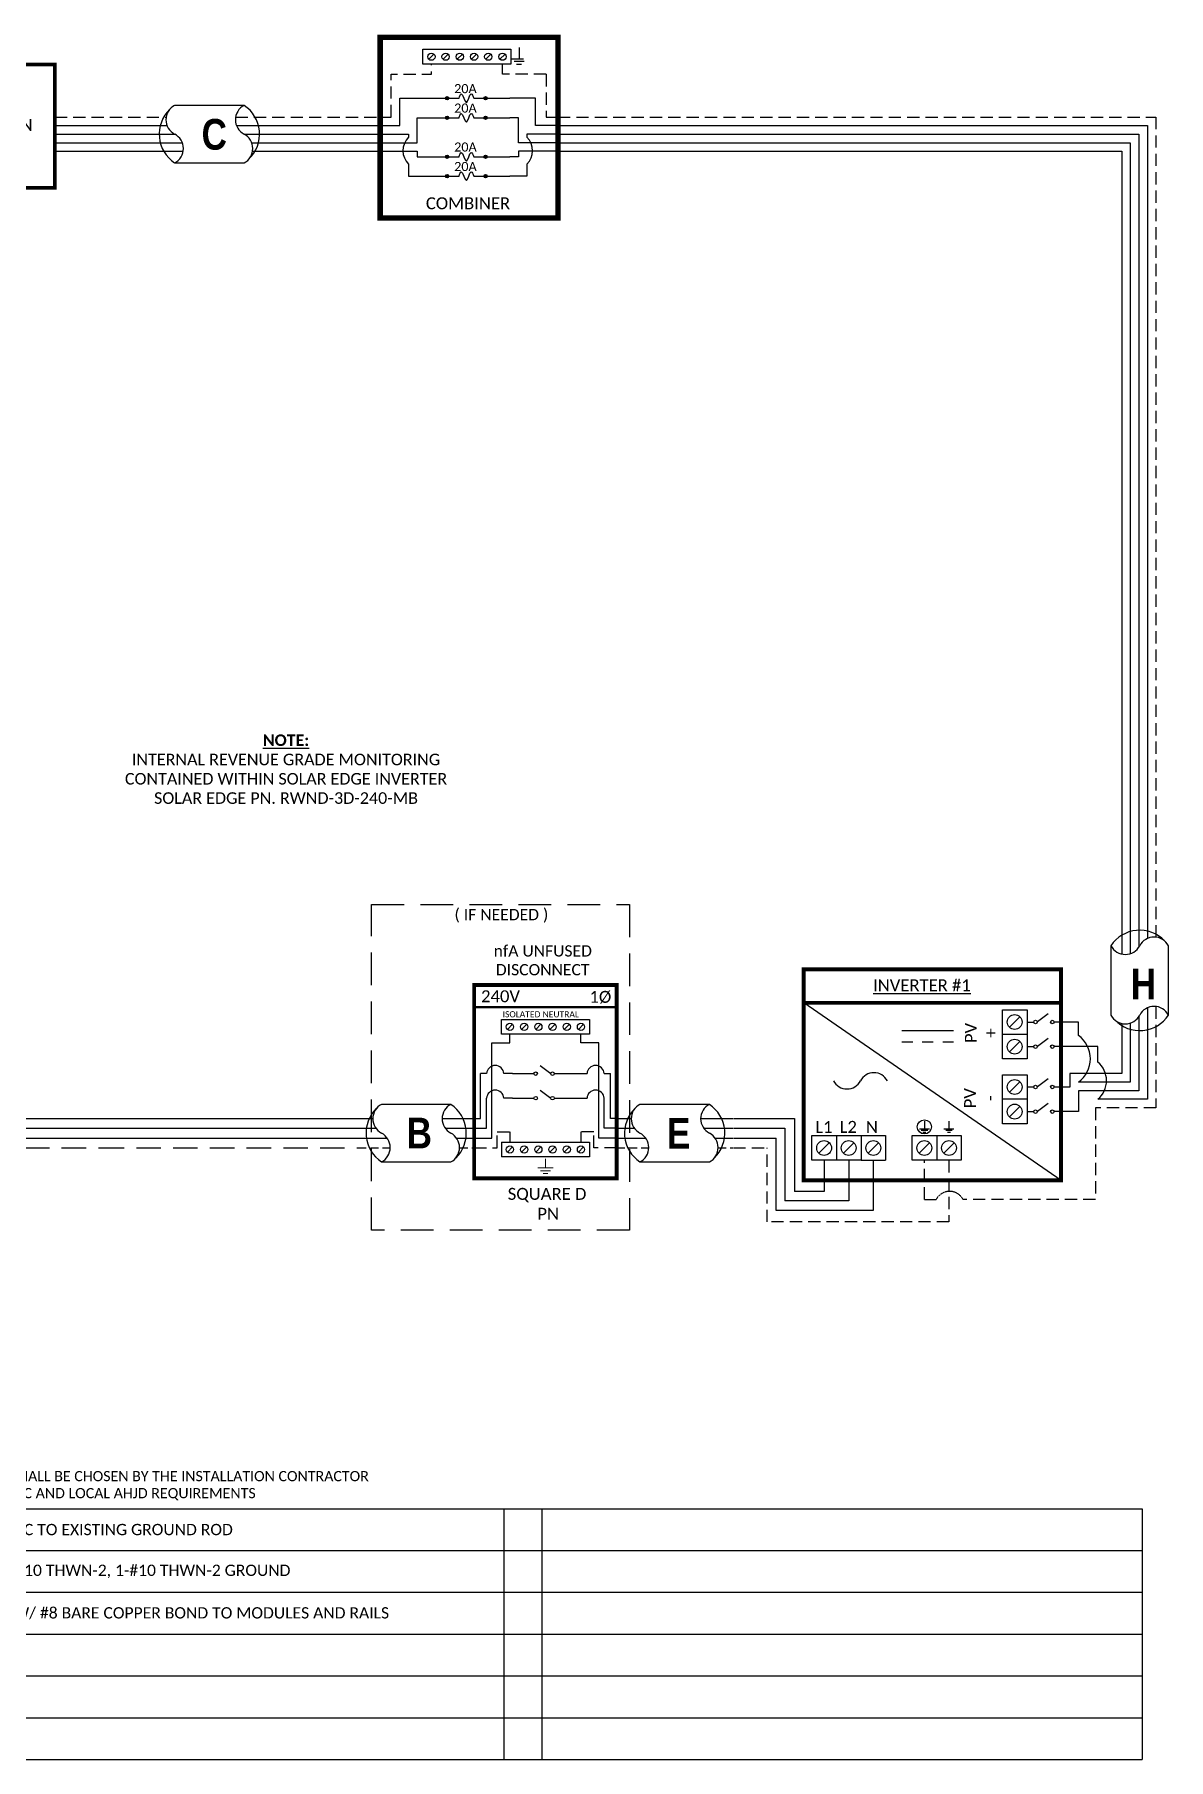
# Model space of a CAD drawing. Header units: feet. Extents: x 11702 to 12324, y 21598 to 22134.
# Drawn here: x 11977 to 12324, y 21598 to 22126 of the extents above; entities that cross this region are included whole.
import ezdxf

# ---------------------------------------------------------------- set-up
doc = ezdxf.new("R2010")
doc.units = ezdxf.units.FT
doc.header["$MEASUREMENT"] = 0
doc.linetypes.add('DASHED', pattern=[0.75, 0.5, -0.25])
doc.linetypes.add('HIDDEN', pattern=[0.375, 0.25, -0.125])
doc.styles.add('ONE LINE TXT', font='techb___.ttf')
doc.styles.get("Standard").update_dxf_attribs({"font": 'CALIBRI.TTF'})

# ---------------------------------------------------------------- blocks, each defined once
blk = doc.blocks.new('*U27')
at = {"color": 7, "linetype": 'Continuous'}
for p, q in [((-7.14, 13.31), (-28.39, 13.31)), ((-28.39, -4.31), (-7.14, -4.31))]:
    blk.add_line(p, q, dxfattribs=at)
at = {"color": 7}
for p, q in [((-35.53, 9), (-31.05, 9)), ((-9.81, 9), (0, 9))]:
    blk.add_line(p, q, dxfattribs=at)
at = {"color": 10}
for p, q in [((-35.53, 6), (-30.11, 6)), ((-8.87, 6), (0, 6))]:
    blk.add_line(p, q, dxfattribs=at)
at = {"color": 253}
for p, q in [((-35.53, 3), (-26.66, 3)), ((-5.41, 3), (0, 3))]:
    blk.add_line(p, q, dxfattribs=at)
at = {"color": 92, "linetype": 'HIDDEN', "ltscale": 10}
for p, q in [((-4.48, 0), (0, 0)), ((-35.53, 0), (-25.72, 0))]:
    blk.add_line(p, q, dxfattribs=at)
at = {"color": 7, "linetype": 'Continuous'}
for centre, start, end in [((-22.54, 4.5), 133.9732, 236.4265), ((-12.99, 4.5), 313.9732, 56.4265)]:
    blk.add_arc(centre, 10.58, start, end, dxfattribs=at)
at = {"linetype": 'Continuous'}
for centre, start, end in [((-26.08, 8.91), 117.6639, 242.3361), ((-4.83, 8.91), 117.6639, 242.3361), ((-30.7, 0.09), 297.6639, 62.3361), ((-9.45, 0.09), 297.6639, 62.3361)]:
    blk.add_arc(centre, 4.98, start, end, dxfattribs=at)
blk = doc.blocks.new('*U17')
at = {"color": 7}
blk.add_line((-79.14, 9), (0, 9), dxfattribs=at)
at = {"color": 10}
blk.add_line((-79.14, 6), (0, 6), dxfattribs=at)
at = {"color": 253}
blk.add_line((-79.14, 3), (0, 3), dxfattribs=at)
at = {"color": 92, "linetype": 'DASHED', "ltscale": 15}
blk.add_line((-79.14, 0), (0, 0), dxfattribs=at)
blk = doc.blocks.new('unfusedDisconnect')
at = {"lineweight": 50}
blk.add_line((-43.61, 43.06), (0, 43.06), dxfattribs=at)
at = {"color": 1, "linetype": 'Continuous'}
for p, q in [((-35.27, 34.78), (-35.27, 39.32)), ((-35.27, 39.32), (-8.32, 39.32)), ((-8.32, 39.32), (-8.32, 34.78)), ((-8.32, 34.78), (-35.27, 34.78)), ((-31.89, 22.73), (-25.32, 22.73)), ((-23.43, 25.18), (-20.16, 22.74)), ((-19.08, 22.73), (-11.7, 22.73)), ((-23.43, 17.65), (-20.16, 15.2)), ((-31.89, 15.2), (-25.32, 15.2)), ((-19.08, 15.2), (-11.7, 15.19)), ((-35.27, 1.76), (-8.32, 1.76)), ((-35.27, 1.76), (-35.27, -2.78)), ((-8.32, 1.76), (-8.32, -2.78)), ((-8.32, -2.78), (-35.27, -2.78))]:
    blk.add_line(p, q, dxfattribs=at)
at = {"color": 4, "linetype": 'Continuous'}
for p, q in [((-31.89, 37.83), (-33.46, 36.26)), ((-27.53, 37.83), (-29.11, 36.26)), ((-23.18, 37.83), (-24.76, 36.26)), ((-18.83, 37.83), (-20.41, 36.26)), ((-14.48, 37.83), (-16.06, 36.26)), ((-10.13, 37.83), (-11.7, 36.26)), ((-31.89, 0.28), (-33.46, -1.3)), ((-27.53, 0.28), (-29.11, -1.3)), ((-23.18, 0.28), (-24.76, -1.3)), ((-18.83, 0.28), (-20.41, -1.3)), ((-14.48, 0.28), (-16.06, -1.3)), ((-10.13, 0.28), (-11.7, -1.3))]:
    blk.add_line(p, q, dxfattribs=at)
at = {"color": 253, "linetype": 'Continuous'}
for p, q in [((-38.16, 3), (-38.16, 32.17)), ((-38.16, 32.17), (-32.67, 32.17)), ((-32.67, 32.17), (-32.67, 34.78)), ((-10.92, 32.17), (-10.92, 34.78)), ((-5.43, 32.17), (-10.92, 32.17)), ((-5.43, 3), (-5.43, 32.17)), ((-43.61, 3), (-38.16, 3)), ((0, 3), (-5.43, 3))]:
    blk.add_line(p, q, dxfattribs=at)
at = {"color": 7, "linetype": 'Continuous'}
for p, q in [((-41.66, 9), (-41.66, 22.73)), ((-39.8, 22.73), (-41.66, 22.73)), ((-31.89, 22.73), (-34.52, 22.73)), ((-11.7, 22.73), (-9.07, 22.73)), ((-3.79, 22.73), (-1.93, 22.73)), ((-1.93, 9), (-1.93, 22.73))]:
    blk.add_line(p, q, dxfattribs=at)
at = {"color": 10, "linetype": 'Continuous'}
for p, q in [((-39.8, 6), (-39.8, 15.2)), ((-31.89, 15.2), (-34.52, 15.2)), ((-11.7, 15.2), (-9.07, 15.2)), ((-3.79, 6), (-3.79, 15.2)), ((-43.61, 6), (-39.8, 6)), ((0, 6), (-3.79, 6))]:
    blk.add_line(p, q, dxfattribs=at)
at = {"color": 7}
for p, q in [((-43.61, 9), (-41.66, 9)), ((0, 9), (-1.93, 9))]:
    blk.add_line(p, q, dxfattribs=at)
at = {"color": 92, "linetype": 'HIDDEN', "ltscale": 15}
for p, q in [((-43.61, 0), (-36.58, 0)), ((-36.58, 0), (-36.58, 4.9)), ((-36.58, 4.9), (-32.67, 4.9)), ((-32.67, 4.9), (-32.67, 1.76)), ((-7.01, 4.9), (-10.92, 4.9)), ((-10.92, 4.9), (-10.92, 1.76)), ((-7.01, 0), (-7.01, 4.9)), ((0, 0), (-7.01, 0))]:
    blk.add_line(p, q, dxfattribs=at)
at = {"lineweight": 50, "const_width": 1.19}
blk.add_lwpolyline([(-43.61, -9.34), (-43.61, 49.84), (0, 49.84), (0, -9.34)], close=True, dxfattribs=at)
at = {"color": 92, "linetype": 'Continuous', "lineweight": 5, "ltscale": 0.05, "flags": 128}
for points in [[(-21.8, -3.32), (-21.8, -6.17)], [(-24.14, -6.17), (-19.45, -6.17)], [(-20.27, -7.03), (-23.32, -7.03)], [(-21.08, -7.9), (-22.51, -7.9)]]:
    blk.add_lwpolyline(points, dxfattribs=at)
at = {"color": 4, "linetype": 'Continuous'}
for centre in [(-32.67, 37.05), (-28.32, 37.05), (-23.97, 37.05), (-19.62, 37.05), (-15.27, 37.05), (-10.92, 37.05), (-32.67, -0.51), (-28.32, -0.51), (-23.97, -0.51), (-19.62, -0.51), (-15.27, -0.51), (-10.92, -0.51)]:
    blk.add_circle(centre, 1.11, dxfattribs=at)
at = {"color": 1, "linetype": 'Continuous'}
for centre in [(-24.78, 22.73), (-19.62, 22.73), (-24.78, 15.2), (-19.62, 15.2)]:
    blk.add_circle(centre, 0.541, dxfattribs=at)
at = {"color": 7, "linetype": 'Continuous'}
for centre in [(-37.16, 22.58), (-6.43, 22.58)]:
    blk.add_arc(centre, 2.64, 3.2819, 176.7181, dxfattribs=at)
at = {"color": 10, "linetype": 'Continuous'}
for centre in [(-37.16, 15.04), (-6.43, 15.04)]:
    blk.add_arc(centre, 2.64, 3.2819, 176.7181, dxfattribs=at)
at = {"color": 4, "linetype": 'Continuous'}
blk.add_text('ISOLATED NEUTRAL', height=1.8743, dxfattribs=at).set_placement((-34.91, 39.97))
at = {"color": 1}
for s, width, gutter_width, heights, insert, char_height, attachment_point in [('\\A1;\\pi17.559;nfA UNFUSED\\P\\pi18.229;DISCONNECT', 64.922, 0, [11.89], (-55.21, 62.04), 3.4544, 1), ('240V', 0.1481, 0.75, [0], (-35.55, 46.4), 3.658, 5), ('1Ø', 0.1481, 0.75, [0], (-4.98, 46.1), 3.658, 5), ('\\A1;\\pi13.903,t32.191;SQUARE D\\P\\pi22.981,t41.269;PN', 51.6906, 0.203, [45.94], (-47.25, -12.27), 3.6576, 1)]:
    blk.add_mtext_dynamic_manual_height_columns(s, width=width, gutter_width=gutter_width, heights=heights, dxfattribs=dict(at, insert=insert, char_height=char_height, attachment_point=attachment_point))
blk = doc.blocks.new('*U16')
at = {"color": 10, "linetype": 'DASHED', "ltscale": 20}
blk.add_lwpolyline([(-75.05, 74.56), (3.97, 74.56), (3.97, -25.17), (-75.05, -25.17)], close=True, dxfattribs=at)
at = {"color": 7}
for name, p in [('unfusedDisconnect', (0, 0)), ('*U27', (-43.61, 0))]:
    blk.add_blockref(name, p, dxfattribs=at)
at = {"color": 10, "insert": (-50.86, 73.16), "char_height": 3.4544, "attachment_point": 1}
blk.add_mtext_dynamic_manual_height_columns('\\A1;\\pi1.2092;( IF NEEDED )', width=30.7523, gutter_width=0, heights=[6.58], dxfattribs=at)
at = {"color": 1, "linetype": 'Continuous', "insert": (-64.3, 9.22), "char_height": 9.3833, "attachment_point": 1, "style": 'ONE LINE TXT'}
blk.add_mtext_dynamic_manual_height_columns('{\\W1;\\C256;B}', width=0.1385, gutter_width=2.13, heights=[0], dxfattribs=at)
blk = doc.blocks.new('*U20')
at = {"color": 7}
blk.add_line((-79.14, 9), (0, 9), dxfattribs=at)
at = {"color": 10}
blk.add_line((-79.14, 6), (0, 6), dxfattribs=at)
at = {"color": 253}
blk.add_line((-79.14, 3), (0, 3), dxfattribs=at)
at = {"color": 92, "linetype": 'DASHED', "ltscale": 15}
blk.add_line((-79.14, 0), (0, 0), dxfattribs=at)
at = {"color": 1, "insert": (-22.08, 115.96), "char_height": 3.5433, "attachment_point": 5}
blk.add_mtext_dynamic_manual_height_columns('{\\fCalibri|b1|i0|c0|p34;\\LNOTE:\\P}INTERNAL REVENUE GRADE MONITORING\\PCONTAINED WITHIN SOLAR EDGE INVERTER\\PSOLAR EDGE PN. RWND-3D-240-MB', width=99.534, gutter_width=7.17, heights=[0], dxfattribs=at)
blk = doc.blocks.new('*T21')
at = {"linetype": 'ByBlock', "lineweight": -2, "transparency": 16777216}
for p, q in [((0, 0), (390.51, 0)), ((0, 0), (0, -76.8)), ((11.58, 0), (11.58, -76.8)), ((195.1, 0), (195.1, -76.8)), ((206.68, 0), (206.68, -76.8)), ((390.51, 0), (390.51, -76.8)), ((0, -12.8), (390.51, -12.8)), ((0, -25.61), (390.51, -25.61)), ((0, -38.41), (390.51, -38.41)), ((0, -51.22), (390.51, -51.22)), ((0, -64.02), (390.51, -64.02)), ((0, -76.8), (390.51, -76.8))]:
    blk.add_line(p, q, dxfattribs=at)
at = {"color": 0, "linetype": 'Continuous', "transparency": 16777216, "char_height": 3.4544, "attachment_point": 4}
for s, insert, width in [('{\\fCalibri|b0|i0|c0;A', (4.06, -6.4), 3.4544), ('{\\fCalibri|b0|i0|c0;#6 THWN-2 GEC TO EXISTING GROUND ROD', (15.65, -6.4), 175.3856), ('{\\fCalibri|b0|i0|c0;', (199.16, -6.4), 3.4544), ('{\\fCalibri|b0|i0|c0;', (210.74, -6.4), 175.7027), ('{\\fCalibri|b0|i0|c0;B', (4.06, -19.21), 3.4544), ("{\\fCalibri|b0|i0|c0;1'' EMT W/ 3-#10 THWN-2, 1-#10 THWN-2 GROUND", (15.65, -19.21), 175.3856), ('{\\fCalibri|b0|i0|c0;', (199.16, -19.21), 3.4544), ('{\\fCalibri|b0|i0|c0;', (210.74, -19.21), 175.7027), ('{\\fCalibri|b0|i0|c0;C', (4.06, -32.01), 3.4544), ('{\\fCalibri|b0|i0|c0;#12 PV WIRE W/ #8 BARE COPPER BOND TO MODULES AND RAILS', (15.65, -32.01), 175.3856), ('{\\fCalibri|b0|i0|c0;', (199.16, -32.01), 3.4544), ('{\\fCalibri|b0|i0|c0;', (210.74, -32.01), 175.7027), ('{\\fCalibri|b0|i0|c0;', (4.06, -44.82), 3.4544), ('{\\fCalibri|b0|i0|c0;', (15.65, -44.82), 175.3856), ('{\\fCalibri|b0|i0|c0;', (199.16, -44.82), 3.4544), ('{\\fCalibri|b0|i0|c0;', (210.74, -44.82), 175.7027), ('{\\fCalibri|b0|i0|c0;', (4.06, -57.62), 3.4544), ('{\\fCalibri|b0|i0|c0;', (15.65, -57.62), 175.3856), ('{\\fCalibri|b0|i0|c0;', (199.16, -57.62), 3.4544), ('{\\fCalibri|b0|i0|c0;', (210.74, -57.62), 175.7027), ('{\\fCalibri|b0|i0|c0;', (4.06, -70.41), 3.4544), ('{\\fCalibri|b0|i0|c0;', (15.65, -70.41), 175.3856), ('{\\fCalibri|b0|i0|c0;', (199.16, -70.41), 3.4544), ('{\\fCalibri|b0|i0|c0;', (210.74, -70.41), 175.7027)]:
    blk.add_mtext(s, dxfattribs=dict(at, insert=insert, width=width))
blk = doc.blocks.new('string2')
at = {"linetype": 'Continuous'}
h = blk.add_hatch(color=1, dxfattribs=at)
h.dxf.hatch_style = 1
edge = h.paths.add_edge_path()
edge.add_arc((-185.82, 276.93), 0.513, 0, 360)
h = blk.add_hatch(color=1, dxfattribs=at)
h.dxf.hatch_style = 1
edge = h.paths.add_edge_path()
edge.add_arc((-174.04, 276.93), 0.513, 0, 360)
h = blk.add_hatch(color=1, dxfattribs=at)
h.dxf.hatch_style = 1
edge = h.paths.add_edge_path()
edge.add_arc((-185.82, 265.01), 0.513, 0, 360)
h = blk.add_hatch(color=1, dxfattribs=at)
h.dxf.hatch_style = 1
edge = h.paths.add_edge_path()
edge.add_arc((-174.04, 265.01), 0.513, 0, 360)
at = {"color": 1, "linetype": 'Continuous'}
for p, q in [((-185.3, 276.93), (-182.17, 276.94)), ((-177.67, 276.93), (-174.55, 276.93)), ((-185.3, 265.01), (-182.17, 265.02)), ((-177.67, 265.01), (-174.55, 265.01))]:
    blk.add_line(p, q, dxfattribs=at)
at = {"color": 10, "linetype": 'Continuous'}
for p, q in [((-421.17, 269.3), (-394.95, 269.3)), ((-381.86, 269.3), (-343.7, 269.3)), ((-305.92, 269.3), (-266.89, 269.3)), ((-245.65, 269.3), (-206.33, 269.3)), ((-206.33, 269.3), (-195.03, 269.3)), ((-151.99, 269.3), (-164.01, 269.3)), ((-151.87, 269.3), (23.33, 269.3)), ((23.33, 269.3), (23.33, 20.94)), ((7.45, 0), (0, 0)), ((7.45, -4.11), (7.45, 0)), ((23.33, -0.31), (23.33, -18.41)), ((23.33, -18.41), (7.45, -18.41))]:
    blk.add_line(p, q, dxfattribs=at)
at = {"color": 7, "linetype": 'Continuous'}
for p, q in [((-421.17, 266.68), (-393.34, 266.68)), ((-383.65, 266.68), (-343.7, 266.68)), ((-305.92, 266.68), (-266.63, 266.68)), ((-245.39, 266.68), (-206.33, 266.68)), ((-164.01, 265.01), (-166.63, 265.01)), ((-151.87, 266.68), (20.71, 266.68)), ((20.71, 266.68), (20.71, 20.82)), ((20.71, -0.42), (20.71, -15.79)), ((20.71, -15.79), (4.87, -15.79)), ((4.87, -15.79), (4.87, -19.9)), ((4.87, -19.9), (0, -19.9))]:
    blk.add_line(p, q, dxfattribs=at)
at = {"color": 10, "linetype": 'Continuous', "flags": 128}
for points in [[(-195.03, 269.3), (-195.03, 276.93), (-192.41, 276.93)], [(-164.01, 269.3), (-164.01, 276.93), (-166.63, 276.93)]]:
    blk.add_lwpolyline(points, dxfattribs=at)
at = {"color": 1, "linetype": 'Continuous', "flags": 128}
for points in [[(-192.41, 276.93), (-185.82, 276.93)], [(-192.41, 276.93), (-185.82, 276.93)], [(-174.04, 276.93), (-166.63, 276.93)], [(-192.41, 265.01), (-185.82, 265.01)], [(-174.04, 265.01), (-166.63, 265.01)]]:
    blk.add_lwpolyline(points, dxfattribs=at)
at = {"color": 7, "linetype": 'Continuous', "flags": 128}
for points in [[(-206.33, 266.68), (-195.03, 266.68), (-195.03, 265.01)], [(-195.03, 265.01), (-192.41, 265.01)], [(-151.99, 266.68), (-164.01, 266.68), (-164.01, 265.01)]]:
    blk.add_lwpolyline(points, dxfattribs=at)
at = {"color": 1, "linetype": 'Continuous'}
for centre in [(-185.82, 276.93), (-174.04, 276.93), (-185.82, 265.01), (-174.04, 265.01)]:
    blk.add_circle(centre, 0.513, dxfattribs=at)
at = {"color": 10, "linetype": 'Continuous'}
blk.add_arc((2.32, -11.26), 8.8, 305.6505, 54.3495, dxfattribs=at)
at = {"color": 1, "linetype": 'Continuous'}
for points in [[(-182.17, 276.94), (-181.51, 278.28), (-179.92, 275.59), (-178.46, 278.28), (-177.67, 276.93)], [(-182.17, 265.02), (-181.51, 266.35), (-179.92, 263.67), (-178.46, 266.35), (-177.67, 265.01)]]:
    blk.add_spline(points, degree=3, dxfattribs=at)
for p in [(-183.66, 278.52), (-183.66, 266.59)]:
    blk.add_text('20A', height=2.778, dxfattribs=at).set_placement(p)
blk = doc.blocks.new('8x8box')
at = {"lineweight": 50, "const_width": 1.19}
blk.add_lwpolyline([(37.78, 0), (0, 0), (0, 37.78), (37.78, 37.78)], close=True, dxfattribs=at)
at = {"color": 1, "insert": (19.03, 19.26), "char_height": 3.6576, "attachment_point": 5}
blk.add_mtext_dynamic_manual_height_columns('8"x8"  JUNCTION BOX ', width=0.4767, gutter_width=7.17, heights=[0], dxfattribs=at)

msp = doc.modelspace()

# ---------------------------------------------------------------- hatches: boundary and pattern name
at = {"linetype": 'Continuous'}
h = msp.add_hatch(color=1, dxfattribs=at)
h.dxf.hatch_style = 1
edge = h.paths.add_edge_path()
edge.add_arc((12103.09, 22106.83), 0.513, 0, 360)
h = msp.add_hatch(color=1, dxfattribs=at)
h.dxf.hatch_style = 1
edge = h.paths.add_edge_path()
edge.add_arc((12114.87, 22106.83), 0.513, 0, 360)
h = msp.add_hatch(color=1, dxfattribs=at)
h.dxf.hatch_style = 1
edge = h.paths.add_edge_path()
edge.add_arc((12103.09, 22082.98), 0.513, 0, 360)
h = msp.add_hatch(color=1, dxfattribs=at)
h.dxf.hatch_style = 1
edge = h.paths.add_edge_path()
edge.add_arc((12114.87, 22082.98), 0.513, 0, 360)

# ---------------------------------------------------------------- linework, layer by layer
at = {"color": 1, "linetype": 'Continuous'}
for p, q in [((12095.69, 22117.3), (12095.69, 22121.84)), ((12095.69, 22121.84), (12122.63, 22121.84)), ((12122.63, 22121.84), (12122.63, 22117.3)), ((12122.63, 22117.3), (12095.69, 22117.3)), ((12103.6, 22106.83), (12106.74, 22106.83)), ((12111.24, 22106.83), (12114.36, 22106.83)), ((12103.6, 22082.98), (12106.74, 22082.99)), ((12111.24, 22082.98), (12114.36, 22082.98)), ((12273.1, 21812.63), (12273.1, 21827.7)), ((12273.1, 21827.7), (12280.63, 21827.7)), ((12273.1, 21812.63), (12273.1, 21827.7)), ((12280.63, 21827.7), (12280.63, 21812.63)), ((12280.63, 21827.7), (12280.63, 21820.16)), ((12287.06, 21826.39), (12283.79, 21823.95)), ((12280.63, 21820.16), (12273.1, 21820.16)), ((12280.63, 21823.93), (12282.67, 21823.93)), ((12287.06, 21818.86), (12283.79, 21816.42)), ((12280.63, 21816.4), (12282.67, 21816.4)), ((12280.63, 21812.63), (12273.1, 21812.63)), ((12273.1, 21792.73), (12273.1, 21807.8)), ((12273.1, 21807.8), (12280.63, 21807.8)), ((12280.63, 21807.8), (12280.63, 21800.27)), ((12280.63, 21804.04), (12282.67, 21804.04)), ((12287.06, 21806.5), (12283.79, 21804.05)), ((12280.63, 21800.27), (12273.1, 21800.27)), ((12280.63, 21800.27), (12280.63, 21792.73)), ((12287.06, 21798.96), (12283.79, 21796.52)), ((12280.63, 21792.73), (12273.1, 21792.73)), ((12280.63, 21796.5), (12282.67, 21796.5)), ((12214.73, 21789.14), (12229.8, 21789.14)), ((12214.73, 21781.61), (12214.73, 21789.14)), ((12214.73, 21789.14), (12222.26, 21789.14)), ((12222.26, 21789.14), (12222.26, 21781.61)), ((12229.8, 21789.14), (12229.8, 21781.61)), ((12229.8, 21789.14), (12237.33, 21789.14)), ((12237.33, 21789.14), (12237.33, 21781.61)), ((12245.44, 21789.14), (12260.51, 21789.14)), ((12245.44, 21781.61), (12245.44, 21789.14)), ((12245.44, 21789.14), (12252.97, 21789.14)), ((12252.97, 21789.14), (12252.97, 21781.61)), ((12260.51, 21789.14), (12260.51, 21781.61)), ((12229.8, 21781.61), (12214.73, 21781.61)), ((12229.8, 21781.61), (12237.33, 21781.61)), ((12260.51, 21781.61), (12245.44, 21781.61))]:
    msp.add_line(p, q, dxfattribs=at)
at = {"color": 4, "linetype": 'Continuous'}
for p, q in [((12099.07, 22120.35), (12097.5, 22118.78)), ((12103.42, 22120.35), (12101.85, 22118.78)), ((12107.77, 22120.35), (12106.2, 22118.78)), ((12112.12, 22120.35), (12110.55, 22118.78)), ((12116.47, 22120.35), (12114.9, 22118.78)), ((12120.82, 22120.35), (12119.25, 22118.78)), ((12278.47, 21825.54), (12275.26, 21822.32)), ((12278.47, 21818), (12275.26, 21814.79)), ((12278.47, 21805.64), (12275.26, 21802.43)), ((12278.47, 21798.11), (12275.26, 21794.89)), ((12220.1, 21786.98), (12216.89, 21783.77)), ((12227.64, 21786.98), (12224.42, 21783.77)), ((12235.17, 21786.98), (12231.96, 21783.77)), ((12250.81, 21786.98), (12247.6, 21783.77)), ((12258.34, 21786.98), (12255.13, 21783.77))]:
    msp.add_line(p, q, dxfattribs=at)
at = {"color": 92, "linetype": 'HIDDEN', "ltscale": 15}
for p, q in [((12120.04, 22114.22), (12120.04, 22117.3)), ((12133.39, 22114.22), (12120.04, 22114.22)), ((12133.39, 22114.22), (12133.39, 22101.1)), ((11982.99, 22101.1), (12017.09, 22101.1)), ((12038.33, 22101.1), (12082.58, 22101.1)), ((12082.58, 22101.1), (12086.01, 22101.1)), ((12133.39, 22101.1), (12137.04, 22101.1)), ((12137.04, 22101.1), (12320.11, 22101.1)), ((12320.11, 22101.1), (12320.11, 21849.93)), ((12320.11, 21828.68), (12320.11, 21797.65)), ((12320.11, 21797.65), (12301.6, 21797.65)), ((12301.6, 21797.65), (12301.6, 21769.57)), ((12190.74, 21785.4), (12201.1, 21785.4)), ((12201.1, 21762.7), (12201.1, 21785.4)), ((12249.2, 21769.57), (12249.2, 21781.61)), ((12256.74, 21781.61), (12256.74, 21762.7)), ((12249.2, 21769.57), (12252.8, 21769.57)), ((12301.6, 21769.57), (12261.04, 21769.57)), ((12256.74, 21762.7), (12201.1, 21762.7))]:
    msp.add_line(p, q, dxfattribs=at)
at = {"color": 7, "linetype": 'Continuous'}
for p, q in [((12040.93, 22104.67), (12019.68, 22104.67)), ((11982.99, 22095.86), (12019.68, 22095.86)), ((12040.93, 22095.86), (12082.58, 22095.86)), ((12137.04, 22095.86), (12314.86, 22095.86)), ((12314.86, 22095.86), (12314.86, 21846.86)), ((12019.68, 22087.04), (12040.93, 22087.04)), ((12306.31, 21847.3), (12306.31, 21826.05)), ((12323.94, 21826.05), (12323.94, 21847.3)), ((12291.05, 21775.44), (12212.28, 21829.81)), ((12314.86, 21825.61), (12314.86, 21802.9)), ((12258.1, 21821.21), (12242.34, 21821.21)), ((12245.63, 21817.8), (12242.34, 21817.8)), ((12251.87, 21817.8), (12248.57, 21817.8)), ((12258.1, 21817.8), (12254.81, 21817.8)), ((12314.86, 21802.9), (12296.4, 21802.9)), ((12296.4, 21802.9), (12296.4, 21796.5)), ((12190.74, 21794.4), (12209.44, 21794.4)), ((12209.44, 21794.4), (12209.44, 21772.02)), ((12296.4, 21796.5), (12288.91, 21796.5)), ((12218.5, 21781.61), (12218.5, 21772.02)), ((12218.5, 21772.02), (12209.44, 21772.02))]:
    msp.add_line(p, q, dxfattribs=at)
at = {"color": 10, "linetype": 'Continuous'}
for p, q in [((11982.99, 22098.48), (12017.35, 22098.48)), ((12038.59, 22098.48), (12082.58, 22098.48)), ((12137.04, 22098.48), (12317.48, 22098.48)), ((12317.48, 22098.48), (12317.48, 21849.52)), ((12317.48, 21828.28), (12317.48, 21800.28)), ((12302.31, 21816.4), (12288.91, 21816.4)), ((12302.31, 21811.67), (12302.31, 21816.4)), ((12317.48, 21800.28), (12302.31, 21800.28)), ((12190.74, 21791.4), (12206.5, 21791.4)), ((12206.5, 21791.4), (12206.5, 21769.21)), ((12226.03, 21781.61), (12226.03, 21769.21)), ((12226.03, 21769.21), (12206.5, 21769.21))]:
    msp.add_line(p, q, dxfattribs=at)
at = {"color": 253, "linetype": 'Continuous'}
for p, q in [((12190.74, 21788.4), (12203.83, 21788.4)), ((12203.83, 21766.24), (12203.83, 21788.4)), ((12233.57, 21781.61), (12233.57, 21766.24)), ((12233.57, 21766.24), (12203.83, 21766.24))]:
    msp.add_line(p, q, dxfattribs=at)
at = {"lineweight": 50}
for points, const_width in [([(12137.04, 22070.16), (12082.58, 22070.16), (12082.58, 22125.51), (12137.04, 22125.51)], 1.71), ([(12137.04, 22070.16), (12082.58, 22070.16), (12082.58, 22125.51), (12137.04, 22125.51)], 1.71), ([(12212.28, 21829.81), (12212.28, 21840.1), (12291.05, 21840.1), (12291.05, 21829.81)], 1.19)]:
    msp.add_lwpolyline(points, close=True, dxfattribs=dict(at, const_width=const_width))
at = {"color": 92, "linetype": 'HIDDEN', "ltscale": 15, "flags": 128}
for points in [[(12125.11, 22122.42), (12125.1, 22118.92)], [(12086.01, 22101.1), (12086.01, 22114.22), (12098.28, 22114.22), (12098.28, 22117.3)], [(12122.76, 22118.92), (12127.44, 22118.92)], [(12126.63, 22118.05), (12123.57, 22118.05)], [(12125.82, 22117.18), (12124.38, 22117.18)]]:
    msp.add_lwpolyline(points, dxfattribs=at)
at = {"color": 10, "linetype": 'Continuous', "flags": 128}
for points in [[(12082.58, 22098.48), (12088.63, 22098.48), (12088.63, 22106.83), (12096.5, 22106.83)], [(12136.92, 22098.48), (12130.14, 22098.48), (12130.14, 22106.83), (12122.27, 22106.83)]]:
    msp.add_lwpolyline(points, dxfattribs=at)
at = {"color": 1, "linetype": 'Continuous', "flags": 128}
for points in [[(12096.5, 22106.83), (12103.09, 22106.83)], [(12114.87, 22106.83), (12122.27, 22106.83)], [(12096.5, 22082.98), (12103.09, 22082.98)], [(12096.5, 22082.98), (12103.09, 22082.98)], [(12114.87, 22082.98), (12122.27, 22082.98)]]:
    msp.add_lwpolyline(points, dxfattribs=at)
at = {"color": 7, "linetype": 'Continuous', "flags": 128}
for points in [[(12082.58, 22095.86), (12091.26, 22095.86), (12091.26, 22094.9)], [(12136.92, 22095.86), (12127.52, 22095.86), (12127.52, 22094.9)], [(12091.26, 22086.64), (12091.26, 22082.98), (12096.5, 22082.98)], [(12127.52, 22086.64), (12127.52, 22082.98), (12122.27, 22082.98)]]:
    msp.add_lwpolyline(points, dxfattribs=at)
at = {"color": 7, "lineweight": 50, "const_width": 1.19}
msp.add_lwpolyline([(12212.28, 21775.44), (12212.28, 21840.1), (12291.05, 21840.1), (12291.05, 21775.44)], close=True, dxfattribs=at)
at = {"color": 92, "linetype": 'Continuous', "flags": 128}
for points in [[(12249.2, 21793.55), (12249.2, 21791.25)], [(12256.74, 21793.55), (12256.74, 21791.25)], [(12247.67, 21791.25), (12250.74, 21791.25)], [(12250.21, 21790.68), (12248.2, 21790.68)], [(12249.67, 21790.11), (12248.73, 21790.11)], [(12255.2, 21791.25), (12258.27, 21791.25)], [(12257.74, 21790.68), (12255.73, 21790.68)], [(12257.21, 21790.11), (12256.27, 21790.11)]]:
    msp.add_lwpolyline(points, dxfattribs=at)
at = {"color": 4, "linetype": 'Continuous'}
for centre, radius in [((12098.28, 22119.57), 1.11), ((12102.63, 22119.57), 1.11), ((12106.99, 22119.57), 1.11), ((12111.34, 22119.57), 1.11), ((12115.69, 22119.57), 1.11), ((12120.04, 22119.57), 1.11), ((12276.86, 21823.93), 2.27), ((12276.86, 21816.4), 2.27), ((12276.86, 21804.04), 2.27), ((12276.86, 21796.5), 2.27), ((12218.5, 21785.37), 2.27), ((12226.03, 21785.37), 2.27), ((12233.57, 21785.37), 2.27), ((12249.2, 21785.37), 2.27), ((12256.74, 21785.37), 2.27)]:
    msp.add_circle(centre, radius, dxfattribs=at)
at = {"color": 1, "linetype": 'Continuous'}
for centre, radius in [((12103.09, 22106.83), 0.513), ((12114.87, 22106.83), 0.513), ((12103.09, 22082.98), 0.513), ((12114.87, 22082.98), 0.513), ((12283.21, 21823.93), 0.541), ((12288.37, 21823.93), 0.541), ((12283.21, 21816.4), 0.541), ((12288.37, 21816.4), 0.541), ((12283.21, 21804.04), 0.541), ((12288.37, 21804.04), 0.541), ((12283.21, 21796.5), 0.541), ((12288.37, 21796.5), 0.541)]:
    msp.add_circle(centre, radius, dxfattribs=at)
at = {"color": 92, "linetype": 'Continuous'}
msp.add_circle((12249.2, 21791.81), 2.17, dxfattribs=at)
at = {"linetype": 'Continuous'}
for centre, radius, start, end in [((12021.99, 22100.26), 4.98, 117.6639, 242.3361), ((12043.24, 22100.26), 4.98, 117.6639, 242.3361), ((12017.37, 22091.45), 4.98, 297.6639, 62.3361), ((12038.62, 22091.45), 4.98, 297.6639, 62.3361), ((12310.71, 21849.61), 4.98, 207.6639, 332.3361), ((12319.53, 21844.99), 4.98, 27.6639, 152.3361), ((12310.71, 21828.36), 4.98, 207.6639, 332.3361), ((12319.53, 21823.74), 4.98, 27.6639, 152.3361), ((12233.75, 21803.76), 4.65, 27.6639, 152.3361), ((12225.51, 21808.07), 4.65, 207.6639, 332.3361)]:
    msp.add_arc(centre, radius, start, end, dxfattribs=at)
at = {"color": 7, "linetype": 'Continuous'}
for centre, radius, start, end in [((12035.08, 22095.86), 10.58, 313.9732, 56.4265), ((12025.53, 22095.86), 10.58, 133.9732, 236.4265), ((12095.48, 22090.77), 5.91, 135.6055, 224.3945), ((12123.3, 22090.77), 5.91, 315.6055, 44.3945), ((12315.12, 21841.45), 10.58, 43.9732, 146.4265), ((12315.12, 21831.9), 10.58, 223.9732, 326.4265)]:
    msp.add_arc(centre, radius, start, end, dxfattribs=at)
at = {"color": 10, "linetype": 'Continuous'}
msp.add_arc((12297.54, 21805.98), 7.43, 309.9338, 50.0662, dxfattribs=at)
at = {"color": 92, "linetype": 'HIDDEN', "ltscale": 0.3}
msp.add_arc((12256.92, 21767.41), 4.65, 27.6639, 152.3361, dxfattribs=at)
at = {"color": 1, "linetype": 'Continuous'}
for points in [[(12106.74, 22106.83), (12107.4, 22108.17), (12108.99, 22105.48), (12110.45, 22108.17), (12111.24, 22106.83)], [(12106.74, 22082.99), (12107.4, 22084.32), (12108.99, 22081.64), (12110.45, 22084.32), (12111.24, 22082.98)]]:
    msp.add_spline(points, degree=3, dxfattribs=at)

# ---------------------------------------------------------------- block references
at = {"color": 7}
for name, p in [('8x8box', (11945.21, 22079.4)), ('*U20', (12075.85, 21785.4)), ('*U16', (12154.99, 21785.4)), ('*U27', (12190.52, 21785.4)), ('*U17', (11996.71, 21785.4))]:
    msp.add_blockref(name, p, dxfattribs=at)
at = {"color": 10, "linetype": 'Continuous'}
msp.add_blockref('string2', (12288.91, 21823.93), dxfattribs=at)
msp.add_blockref('*T21', (11925.38, 21674.88))

# ---------------------------------------------------------------- texts
at = {"color": 1, "linetype": 'Continuous'}
for s, height, p in [('20A', 2.778, (12105.25, 22108.41)), ('20A', 2.778, (12105.25, 22084.56)), ('%%UINVERTER #1', 3.6576, (12233.49, 21833.36))]:
    msp.add_text(s, height=height, dxfattribs=at).set_placement(p)
at = {"color": 1, "linetype": 'Continuous', "char_height": 9.3833, "attachment_point": 1, "style": 'ONE LINE TXT'}
for s, insert in [('{\\W1;\\C256;C}', (12027.92, 22100.49)), ('{\\W1;\\C256;H}', (12312.39, 21840.25)), ('{\\W1;\\C256;E}', (12170.37, 21794.53))]:
    msp.add_mtext_dynamic_manual_height_columns(s, width=0.1385, gutter_width=2.13, heights=[0], dxfattribs=dict(at, insert=insert))
at = {"color": 1, "attachment_point": 5}
for s, width, gutter_width, insert, char_height in [('COMBINER', 1.1897, 7.17, (12109.48, 22074.66), 3.658), ('L1', 0.1481, 0.75, (12218.44, 21791.78), 3.658), ('L2', 0.1481, 0.75, (12225.9, 21791.81), 3.658), ('N', 0.1481, 0.75, (12233.15, 21791.76), 3.66)]:
    msp.add_mtext_dynamic_manual_height_columns(s, width=width, gutter_width=gutter_width, heights=[0], dxfattribs=dict(at, insert=insert, char_height=char_height))
at = {"color": 1, "char_height": 3.658, "attachment_point": 5, "rotation": 90}
for s, width, insert in [('PV +', 2.8378, (12266.47, 21820.57)), ('PV -', 2.8013, (12266.25, 21800.6))]:
    msp.add_mtext_dynamic_manual_height_columns(s, width=width, gutter_width=0.75, heights=[0], dxfattribs=dict(at, insert=insert))
at = {"color": 10, "insert": (11925.47, 21686.42), "char_height": 3.10896, "attachment_point": 1}
msp.add_mtext_dynamic_manual_height_columns('\\A1;{\\fCalibri|b1|i0|c0|p34;NOTE:} {\\A0;\\H1.0052x;CONDUIT TYPE SHALL BE CHOSEN BY THE INSTALLATION CONTRACTOR\\PTO MEET OR EXCEED NEC AND LOCAL AHJD REQUIREMENTS}', width=164.3528, gutter_width=0, heights=[9.89], dxfattribs=at)

doc.saveas('drawing.dxf')
